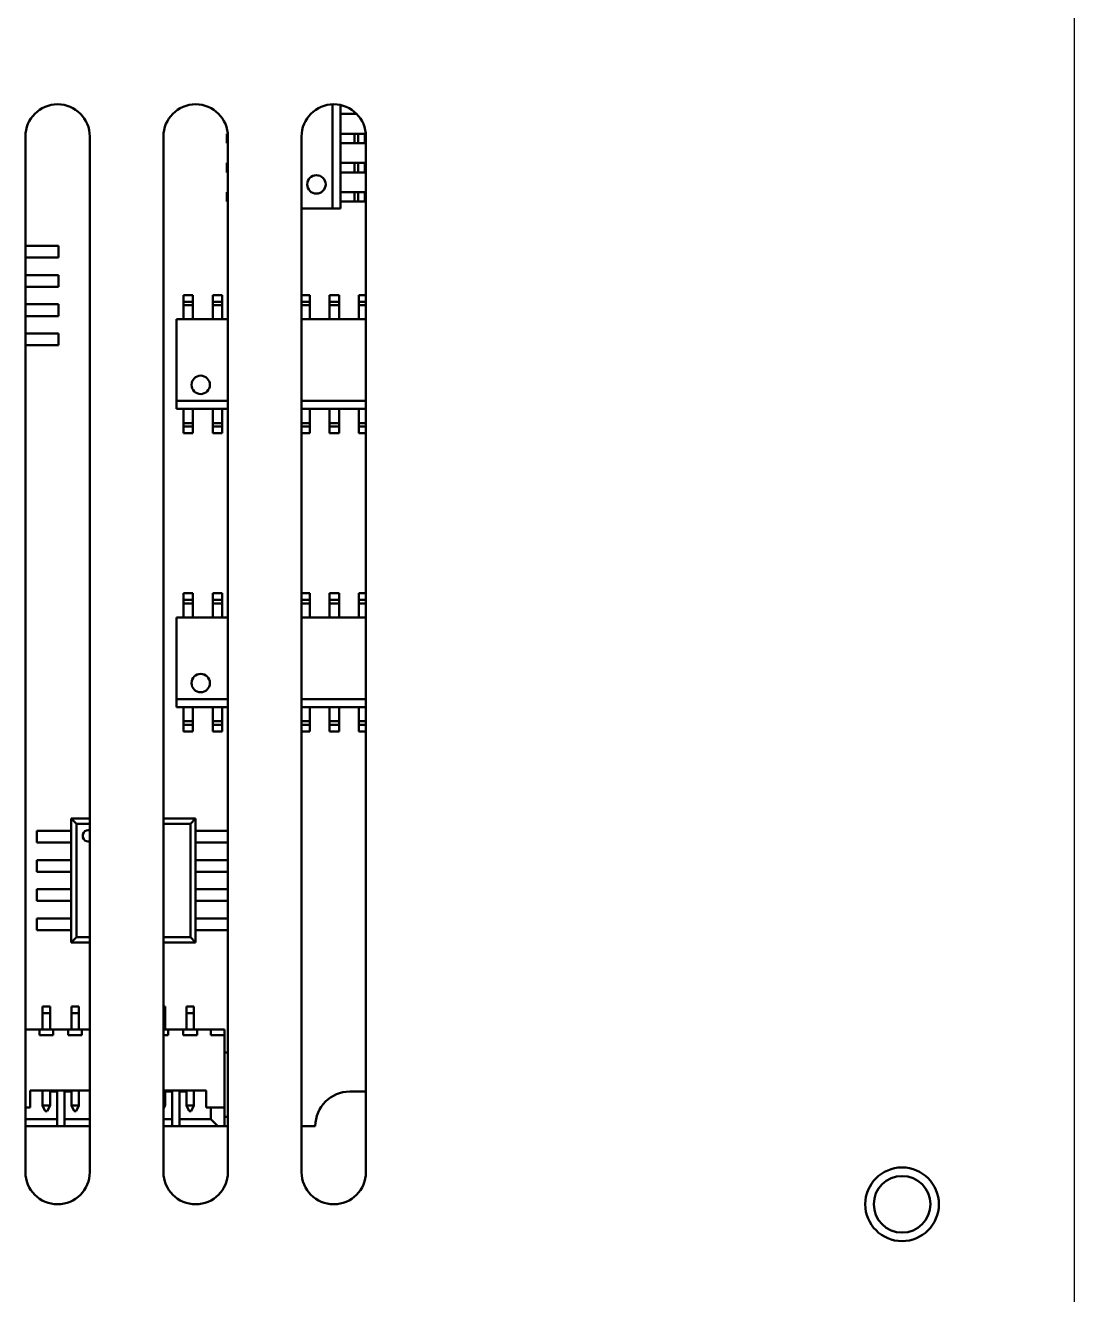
# Model space of a CAD drawing. Header units: millimetres. Extents: x 2121 to 4904, y 892 to 1933.
# Drawn here: x 2810.8 to 2879.2, y 1378.1 to 1460.9 of the extents above; entities that cross this region are included whole.
import ezdxf

# ---------------------------------------------------------------- set-up
doc = ezdxf.new("R2010")
doc.units = ezdxf.units.MM
doc.header["$LTSCALE"] = 1.8
doc.layers.add('외형선(ISO)', color=7, linetype='Continuous', lineweight=50)
doc.layers.add('치수(ISO)', color=7, linetype='Continuous', lineweight=25)

msp = doc.modelspace()

# ---------------------------------------------------------------- linework, layer by layer
at = {"layer": '외형선(ISO)', "color": 7}
for p, q in [((2830.804, 1448.938), (2830.804, 1455.731)), ((2831.329, 1455.684), (2831.329, 1448.938)), ((2831.869, 1455.103), (2831.329, 1455.103)), ((2831.869, 1455.103), (2832.244, 1455.103)), ((2832.244, 1455.229), (2832.244, 1455.103)), ((2832.378, 1455.103), (2832.244, 1455.103)), ((2810.779, 1386.133), (2810.779, 1453.633)), ((2814.979, 1453.633), (2814.979, 1386.133)), ((2819.779, 1386.133), (2819.779, 1453.633)), ((2823.904, 1453.813), (2823.904, 1453.198)), ((2823.904, 1453.813), (2823.971, 1453.813)), ((2823.979, 1453.633), (2823.979, 1386.133)), ((2828.779, 1386.133), (2828.779, 1453.633)), ((2831.869, 1453.813), (2831.329, 1453.813)), ((2831.869, 1453.813), (2832.244, 1453.813)), ((2832.244, 1453.813), (2832.244, 1453.198)), ((2832.474, 1453.813), (2832.244, 1453.813)), ((2832.474, 1453.813), (2832.474, 1453.198)), ((2832.904, 1453.813), (2832.474, 1453.813)), ((2832.904, 1453.813), (2832.904, 1453.198)), ((2832.979, 1453.633), (2832.979, 1386.133)), ((2823.904, 1453.198), (2823.979, 1453.198)), ((2831.869, 1453.198), (2831.329, 1453.198)), ((2831.869, 1453.198), (2832.244, 1453.198)), ((2832.474, 1453.198), (2832.244, 1453.198)), ((2832.904, 1453.198), (2832.474, 1453.198)), ((2823.904, 1451.908), (2823.904, 1451.293)), ((2823.904, 1451.908), (2823.979, 1451.908)), ((2823.904, 1451.293), (2823.979, 1451.293)), ((2831.869, 1451.908), (2831.329, 1451.908)), ((2831.869, 1451.293), (2831.329, 1451.293)), ((2831.869, 1451.908), (2832.244, 1451.908)), ((2831.869, 1451.293), (2832.244, 1451.293)), ((2832.244, 1451.908), (2832.244, 1451.293)), ((2832.474, 1451.908), (2832.244, 1451.908)), ((2832.474, 1451.293), (2832.244, 1451.293)), ((2832.474, 1451.908), (2832.474, 1451.293)), ((2832.904, 1451.908), (2832.474, 1451.908)), ((2832.904, 1451.293), (2832.474, 1451.293)), ((2832.904, 1451.908), (2832.904, 1451.293)), ((2823.904, 1450.003), (2823.904, 1449.388)), ((2823.904, 1450.003), (2823.979, 1450.003)), ((2831.869, 1450.003), (2831.329, 1450.003)), ((2831.869, 1450.003), (2832.244, 1450.003)), ((2832.244, 1450.003), (2832.244, 1449.388)), ((2832.474, 1450.003), (2832.244, 1450.003)), ((2832.474, 1450.003), (2832.474, 1449.388)), ((2832.904, 1450.003), (2832.474, 1450.003)), ((2832.904, 1450.003), (2832.904, 1449.388)), ((2823.904, 1449.388), (2823.979, 1449.388)), ((2828.779, 1448.938), (2830.804, 1448.938)), ((2831.329, 1448.938), (2830.804, 1448.938)), ((2831.869, 1449.388), (2831.329, 1449.388)), ((2831.869, 1449.388), (2832.244, 1449.388)), ((2832.474, 1449.388), (2832.244, 1449.388)), ((2832.904, 1449.388), (2832.474, 1449.388)), ((2810.779, 1446.506), (2811.004, 1446.506)), ((2811.583, 1446.506), (2811.004, 1446.506)), ((2811.583, 1446.506), (2811.721, 1446.506)), ((2811.721, 1446.506), (2812.011, 1446.506)), ((2812.011, 1446.506), (2812.941, 1446.506)), ((2812.941, 1445.744), (2812.941, 1446.506)), ((2810.779, 1445.744), (2811.004, 1445.744)), ((2811.583, 1445.744), (2811.004, 1445.744)), ((2811.583, 1445.744), (2811.721, 1445.744)), ((2811.721, 1445.744), (2812.011, 1445.744)), ((2812.011, 1445.744), (2812.941, 1445.744)), ((2810.779, 1444.601), (2811.004, 1444.601)), ((2811.583, 1444.601), (2811.004, 1444.601)), ((2811.583, 1444.601), (2811.721, 1444.601)), ((2811.721, 1444.601), (2812.011, 1444.601)), ((2812.011, 1444.601), (2812.941, 1444.601)), ((2812.941, 1443.839), (2812.941, 1444.601)), ((2810.779, 1443.839), (2811.004, 1443.839)), ((2811.583, 1443.839), (2811.004, 1443.839)), ((2811.583, 1443.839), (2811.721, 1443.839)), ((2811.721, 1443.839), (2812.011, 1443.839)), ((2812.011, 1443.839), (2812.941, 1443.839)), ((2821.699, 1443.298), (2821.084, 1443.298)), ((2821.084, 1443.298), (2821.084, 1442.868)), ((2821.699, 1442.868), (2821.084, 1442.868)), ((2821.084, 1442.868), (2821.084, 1442.638)), ((2821.699, 1443.298), (2821.699, 1442.868)), ((2821.699, 1442.868), (2821.699, 1442.638)), ((2823.604, 1443.298), (2822.989, 1443.298)), ((2822.989, 1443.298), (2822.989, 1442.868)), ((2823.604, 1442.868), (2822.989, 1442.868)), ((2822.989, 1442.868), (2822.989, 1442.638)), ((2823.604, 1443.298), (2823.604, 1442.868)), ((2823.604, 1442.868), (2823.604, 1442.638)), ((2829.319, 1443.298), (2828.779, 1443.298)), ((2829.319, 1442.868), (2828.779, 1442.868)), ((2829.319, 1443.298), (2829.319, 1442.868)), ((2829.319, 1442.868), (2829.319, 1442.638)), ((2831.224, 1443.298), (2830.609, 1443.298)), ((2830.609, 1443.298), (2830.609, 1442.868)), ((2831.224, 1442.868), (2830.609, 1442.868)), ((2830.609, 1442.868), (2830.609, 1442.638)), ((2831.224, 1443.298), (2831.224, 1442.868)), ((2831.224, 1442.868), (2831.224, 1442.638)), ((2832.979, 1443.298), (2832.514, 1443.298)), ((2832.514, 1443.298), (2832.514, 1442.868)), ((2832.979, 1442.868), (2832.514, 1442.868)), ((2832.514, 1442.868), (2832.514, 1442.638)), ((2810.779, 1442.696), (2811.004, 1442.696)), ((2811.583, 1442.696), (2811.004, 1442.696)), ((2811.583, 1442.696), (2811.721, 1442.696)), ((2811.721, 1442.696), (2812.011, 1442.696)), ((2812.011, 1442.696), (2812.941, 1442.696)), ((2812.941, 1441.934), (2812.941, 1442.696)), ((2821.699, 1442.638), (2821.084, 1442.638)), ((2821.084, 1442.263), (2821.084, 1442.638)), ((2821.084, 1442.263), (2821.084, 1441.723)), ((2821.699, 1442.263), (2821.699, 1442.638)), ((2821.699, 1442.263), (2821.699, 1441.723)), ((2823.604, 1442.638), (2822.989, 1442.638)), ((2822.989, 1442.263), (2822.989, 1442.638)), ((2822.989, 1442.263), (2822.989, 1441.723)), ((2823.604, 1442.263), (2823.604, 1442.638)), ((2823.604, 1442.263), (2823.604, 1441.723)), ((2829.319, 1442.638), (2828.779, 1442.638)), ((2829.319, 1442.263), (2829.319, 1442.638)), ((2829.319, 1442.263), (2829.319, 1441.723)), ((2831.224, 1442.638), (2830.609, 1442.638)), ((2830.609, 1442.263), (2830.609, 1442.638)), ((2830.609, 1442.263), (2830.609, 1441.723)), ((2831.224, 1442.263), (2831.224, 1442.638)), ((2831.224, 1442.263), (2831.224, 1441.723)), ((2832.979, 1442.638), (2832.514, 1442.638)), ((2832.514, 1442.263), (2832.514, 1442.638)), ((2832.514, 1442.263), (2832.514, 1441.723)), ((2810.779, 1441.934), (2811.004, 1441.934)), ((2811.583, 1441.934), (2811.004, 1441.934)), ((2811.583, 1441.934), (2811.721, 1441.934)), ((2811.721, 1441.934), (2812.011, 1441.934)), ((2812.011, 1441.934), (2812.941, 1441.934)), ((2823.979, 1441.723), (2820.634, 1441.723)), ((2820.634, 1441.723), (2820.634, 1436.398)), ((2832.979, 1441.723), (2828.779, 1441.723)), ((2810.779, 1440.791), (2811.004, 1440.791)), ((2811.583, 1440.791), (2811.004, 1440.791)), ((2811.583, 1440.791), (2811.721, 1440.791)), ((2811.721, 1440.791), (2812.011, 1440.791)), ((2812.011, 1440.791), (2812.941, 1440.791)), ((2812.941, 1440.029), (2812.941, 1440.791)), ((2810.779, 1440.029), (2811.004, 1440.029)), ((2811.583, 1440.029), (2811.004, 1440.029)), ((2811.583, 1440.029), (2811.721, 1440.029)), ((2811.721, 1440.029), (2812.011, 1440.029)), ((2812.011, 1440.029), (2812.941, 1440.029)), ((2820.634, 1435.873), (2820.634, 1436.398)), ((2820.634, 1436.398), (2823.979, 1436.398)), ((2828.779, 1436.398), (2832.979, 1436.398)), ((2823.979, 1435.873), (2820.634, 1435.873)), ((2821.084, 1435.332), (2821.084, 1435.873)), ((2821.699, 1435.332), (2821.699, 1435.873)), ((2822.989, 1435.332), (2822.989, 1435.873)), ((2823.604, 1435.332), (2823.604, 1435.873)), ((2832.979, 1435.873), (2828.779, 1435.873)), ((2829.319, 1435.332), (2829.319, 1435.873)), ((2830.609, 1435.332), (2830.609, 1435.873)), ((2831.224, 1435.332), (2831.224, 1435.873)), ((2832.514, 1435.332), (2832.514, 1435.873)), ((2821.084, 1435.332), (2821.084, 1434.958)), ((2821.699, 1434.958), (2821.084, 1434.958)), ((2821.084, 1434.728), (2821.084, 1434.958)), ((2821.699, 1434.728), (2821.084, 1434.728)), ((2821.084, 1434.298), (2821.084, 1434.728)), ((2821.699, 1435.332), (2821.699, 1434.958)), ((2821.699, 1434.728), (2821.699, 1434.958)), ((2821.699, 1434.298), (2821.699, 1434.728)), ((2822.989, 1435.332), (2822.989, 1434.958)), ((2823.604, 1434.958), (2822.989, 1434.958)), ((2822.989, 1434.728), (2822.989, 1434.958)), ((2823.604, 1434.728), (2822.989, 1434.728)), ((2822.989, 1434.298), (2822.989, 1434.728)), ((2823.604, 1435.332), (2823.604, 1434.958)), ((2823.604, 1434.728), (2823.604, 1434.958)), ((2823.604, 1434.298), (2823.604, 1434.728)), ((2829.319, 1434.958), (2828.779, 1434.958)), ((2829.319, 1434.728), (2828.779, 1434.728)), ((2829.319, 1435.332), (2829.319, 1434.958)), ((2829.319, 1434.728), (2829.319, 1434.958)), ((2829.319, 1434.298), (2829.319, 1434.728)), ((2830.609, 1435.332), (2830.609, 1434.958)), ((2831.224, 1434.958), (2830.609, 1434.958)), ((2830.609, 1434.728), (2830.609, 1434.958)), ((2831.224, 1434.728), (2830.609, 1434.728)), ((2830.609, 1434.298), (2830.609, 1434.728)), ((2831.224, 1435.332), (2831.224, 1434.958)), ((2831.224, 1434.728), (2831.224, 1434.958)), ((2831.224, 1434.298), (2831.224, 1434.728)), ((2832.514, 1435.332), (2832.514, 1434.958)), ((2832.979, 1434.958), (2832.514, 1434.958)), ((2832.514, 1434.728), (2832.514, 1434.958)), ((2832.979, 1434.728), (2832.514, 1434.728)), ((2832.514, 1434.298), (2832.514, 1434.728)), ((2821.699, 1434.298), (2821.084, 1434.298)), ((2823.604, 1434.298), (2822.989, 1434.298)), ((2829.319, 1434.298), (2828.779, 1434.298)), ((2831.224, 1434.298), (2830.609, 1434.298)), ((2832.979, 1434.298), (2832.514, 1434.298)), ((2821.699, 1423.858), (2821.084, 1423.858)), ((2821.084, 1423.858), (2821.084, 1423.428)), ((2821.699, 1423.858), (2821.699, 1423.428)), ((2823.604, 1423.858), (2822.989, 1423.858)), ((2822.989, 1423.858), (2822.989, 1423.428)), ((2823.604, 1423.858), (2823.604, 1423.428)), ((2829.319, 1423.858), (2828.779, 1423.858)), ((2829.319, 1423.858), (2829.319, 1423.428)), ((2831.224, 1423.858), (2830.609, 1423.858)), ((2830.609, 1423.858), (2830.609, 1423.428)), ((2831.224, 1423.858), (2831.224, 1423.428)), ((2832.979, 1423.858), (2832.514, 1423.858)), ((2832.514, 1423.858), (2832.514, 1423.428)), ((2821.699, 1423.428), (2821.084, 1423.428)), ((2821.084, 1423.428), (2821.084, 1423.198)), ((2821.699, 1423.198), (2821.084, 1423.198)), ((2821.084, 1422.823), (2821.084, 1423.198)), ((2821.699, 1423.428), (2821.699, 1423.198)), ((2821.699, 1422.823), (2821.699, 1423.198)), ((2823.604, 1423.428), (2822.989, 1423.428)), ((2822.989, 1423.428), (2822.989, 1423.198)), ((2823.604, 1423.198), (2822.989, 1423.198)), ((2822.989, 1422.823), (2822.989, 1423.198)), ((2823.604, 1423.428), (2823.604, 1423.198)), ((2823.604, 1422.823), (2823.604, 1423.198)), ((2829.319, 1423.428), (2828.779, 1423.428)), ((2829.319, 1423.198), (2828.779, 1423.198)), ((2829.319, 1423.428), (2829.319, 1423.198)), ((2829.319, 1422.823), (2829.319, 1423.198)), ((2831.224, 1423.428), (2830.609, 1423.428)), ((2830.609, 1423.428), (2830.609, 1423.198)), ((2831.224, 1423.198), (2830.609, 1423.198)), ((2830.609, 1422.823), (2830.609, 1423.198)), ((2831.224, 1423.428), (2831.224, 1423.198)), ((2831.224, 1422.823), (2831.224, 1423.198)), ((2832.979, 1423.428), (2832.514, 1423.428)), ((2832.514, 1423.428), (2832.514, 1423.198)), ((2832.979, 1423.198), (2832.514, 1423.198)), ((2832.514, 1422.823), (2832.514, 1423.198)), ((2823.979, 1422.283), (2820.634, 1422.283)), ((2820.634, 1422.283), (2820.634, 1416.958)), ((2821.084, 1422.823), (2821.084, 1422.283)), ((2821.699, 1422.823), (2821.699, 1422.283)), ((2822.989, 1422.823), (2822.989, 1422.283)), ((2823.604, 1422.823), (2823.604, 1422.283)), ((2832.979, 1422.283), (2828.779, 1422.283)), ((2829.319, 1422.823), (2829.319, 1422.283)), ((2830.609, 1422.823), (2830.609, 1422.283)), ((2831.224, 1422.823), (2831.224, 1422.283)), ((2832.514, 1422.823), (2832.514, 1422.283)), ((2820.634, 1416.433), (2820.634, 1416.958)), ((2820.634, 1416.958), (2823.979, 1416.958)), ((2823.979, 1416.433), (2820.634, 1416.433)), ((2821.084, 1415.892), (2821.084, 1416.433)), ((2821.699, 1415.892), (2821.699, 1416.433)), ((2822.989, 1415.892), (2822.989, 1416.433)), ((2823.604, 1415.892), (2823.604, 1416.433)), ((2828.779, 1416.958), (2832.979, 1416.958)), ((2832.979, 1416.433), (2828.779, 1416.433)), ((2829.319, 1415.892), (2829.319, 1416.433)), ((2830.609, 1415.892), (2830.609, 1416.433)), ((2831.224, 1415.892), (2831.224, 1416.433)), ((2832.514, 1415.892), (2832.514, 1416.433)), ((2821.084, 1415.892), (2821.084, 1415.518)), ((2821.699, 1415.892), (2821.699, 1415.518)), ((2822.989, 1415.892), (2822.989, 1415.518)), ((2823.604, 1415.892), (2823.604, 1415.518)), ((2829.319, 1415.892), (2829.319, 1415.518)), ((2830.609, 1415.892), (2830.609, 1415.518)), ((2831.224, 1415.892), (2831.224, 1415.518)), ((2832.514, 1415.892), (2832.514, 1415.518)), ((2821.699, 1415.518), (2821.084, 1415.518)), ((2821.084, 1415.288), (2821.084, 1415.518)), ((2821.699, 1415.288), (2821.084, 1415.288)), ((2821.084, 1414.858), (2821.084, 1415.288)), ((2821.699, 1414.858), (2821.084, 1414.858)), ((2821.699, 1415.288), (2821.699, 1415.518)), ((2821.699, 1414.858), (2821.699, 1415.288)), ((2823.604, 1415.518), (2822.989, 1415.518)), ((2822.989, 1415.288), (2822.989, 1415.518)), ((2823.604, 1415.288), (2822.989, 1415.288)), ((2822.989, 1414.858), (2822.989, 1415.288)), ((2823.604, 1414.858), (2822.989, 1414.858)), ((2823.604, 1415.288), (2823.604, 1415.518)), ((2823.604, 1414.858), (2823.604, 1415.288)), ((2829.319, 1415.518), (2828.779, 1415.518)), ((2829.319, 1415.288), (2828.779, 1415.288)), ((2829.319, 1414.858), (2828.779, 1414.858)), ((2829.319, 1415.288), (2829.319, 1415.518)), ((2829.319, 1414.858), (2829.319, 1415.288)), ((2831.224, 1415.518), (2830.609, 1415.518)), ((2830.609, 1415.288), (2830.609, 1415.518)), ((2831.224, 1415.288), (2830.609, 1415.288)), ((2830.609, 1414.858), (2830.609, 1415.288)), ((2831.224, 1414.858), (2830.609, 1414.858)), ((2831.224, 1415.288), (2831.224, 1415.518)), ((2831.224, 1414.858), (2831.224, 1415.288)), ((2832.979, 1415.518), (2832.514, 1415.518)), ((2832.514, 1415.288), (2832.514, 1415.518)), ((2832.979, 1415.288), (2832.514, 1415.288)), ((2832.514, 1414.858), (2832.514, 1415.288)), ((2832.979, 1414.858), (2832.514, 1414.858)), ((2813.764, 1409.173), (2814.979, 1409.173)), ((2813.764, 1401.103), (2813.764, 1409.173)), ((2813.764, 1409.173), (2814.105, 1408.831)), ((2819.779, 1409.173), (2821.879, 1409.173)), ((2821.537, 1408.831), (2821.879, 1409.173)), ((2821.879, 1409.173), (2821.879, 1401.103)), ((2812.456, 1408.376), (2811.527, 1408.376)), ((2811.527, 1407.614), (2811.527, 1408.376)), ((2812.746, 1408.376), (2812.456, 1408.376)), ((2812.884, 1408.376), (2812.746, 1408.376)), ((2812.884, 1408.376), (2813.464, 1408.376)), ((2813.764, 1408.376), (2813.464, 1408.376)), ((2814.979, 1408.831), (2814.105, 1408.831)), ((2814.105, 1408.831), (2814.105, 1401.444)), ((2821.537, 1408.831), (2819.779, 1408.831)), ((2821.537, 1401.444), (2821.537, 1408.831)), ((2821.879, 1408.376), (2822.179, 1408.376)), ((2822.758, 1408.376), (2822.179, 1408.376)), ((2822.758, 1408.376), (2822.896, 1408.376)), ((2822.896, 1408.376), (2823.186, 1408.376)), ((2823.186, 1408.376), (2823.979, 1408.376)), ((2812.456, 1407.614), (2811.527, 1407.614)), ((2812.746, 1407.614), (2812.456, 1407.614)), ((2812.884, 1407.614), (2812.746, 1407.614)), ((2812.884, 1407.614), (2813.464, 1407.614)), ((2813.764, 1407.614), (2813.464, 1407.614)), ((2821.879, 1407.614), (2822.179, 1407.614)), ((2822.758, 1407.614), (2822.179, 1407.614)), ((2822.758, 1407.614), (2822.896, 1407.614)), ((2822.896, 1407.614), (2823.186, 1407.614)), ((2823.186, 1407.614), (2823.979, 1407.614)), ((2812.456, 1406.471), (2811.527, 1406.471)), ((2811.527, 1405.709), (2811.527, 1406.471)), ((2812.746, 1406.471), (2812.456, 1406.471)), ((2812.884, 1406.471), (2812.746, 1406.471)), ((2812.884, 1406.471), (2813.464, 1406.471)), ((2813.764, 1406.471), (2813.464, 1406.471)), ((2821.879, 1406.471), (2822.179, 1406.471)), ((2822.758, 1406.471), (2822.179, 1406.471)), ((2822.758, 1406.471), (2822.896, 1406.471)), ((2822.896, 1406.471), (2823.186, 1406.471)), ((2823.186, 1406.471), (2823.979, 1406.471)), ((2812.456, 1405.709), (2811.527, 1405.709)), ((2812.746, 1405.709), (2812.456, 1405.709)), ((2812.884, 1405.709), (2812.746, 1405.709)), ((2812.884, 1405.709), (2813.464, 1405.709)), ((2813.764, 1405.709), (2813.464, 1405.709)), ((2821.879, 1405.709), (2822.179, 1405.709)), ((2822.758, 1405.709), (2822.179, 1405.709)), ((2822.758, 1405.709), (2822.896, 1405.709)), ((2822.896, 1405.709), (2823.186, 1405.709)), ((2823.186, 1405.709), (2823.979, 1405.709)), ((2812.456, 1404.566), (2811.527, 1404.566)), ((2811.527, 1403.804), (2811.527, 1404.566)), ((2812.746, 1404.566), (2812.456, 1404.566)), ((2812.884, 1404.566), (2812.746, 1404.566)), ((2812.884, 1404.566), (2813.464, 1404.566)), ((2813.764, 1404.566), (2813.464, 1404.566)), ((2821.879, 1404.566), (2822.179, 1404.566)), ((2822.758, 1404.566), (2822.179, 1404.566)), ((2822.758, 1404.566), (2822.896, 1404.566)), ((2822.896, 1404.566), (2823.186, 1404.566)), ((2823.186, 1404.566), (2823.979, 1404.566)), ((2812.456, 1403.804), (2811.527, 1403.804)), ((2812.746, 1403.804), (2812.456, 1403.804)), ((2812.884, 1403.804), (2812.746, 1403.804)), ((2812.884, 1403.804), (2813.464, 1403.804)), ((2813.764, 1403.804), (2813.464, 1403.804)), ((2821.879, 1403.804), (2822.179, 1403.804)), ((2822.758, 1403.804), (2822.179, 1403.804)), ((2822.758, 1403.804), (2822.896, 1403.804)), ((2822.896, 1403.804), (2823.186, 1403.804)), ((2823.186, 1403.804), (2823.979, 1403.804)), ((2812.456, 1402.661), (2811.527, 1402.661)), ((2811.527, 1401.899), (2811.527, 1402.661)), ((2812.746, 1402.661), (2812.456, 1402.661)), ((2812.884, 1402.661), (2812.746, 1402.661)), ((2812.884, 1402.661), (2813.464, 1402.661)), ((2813.764, 1402.661), (2813.464, 1402.661)), ((2821.879, 1402.661), (2822.179, 1402.661)), ((2822.758, 1402.661), (2822.179, 1402.661)), ((2822.758, 1402.661), (2822.896, 1402.661)), ((2822.896, 1402.661), (2823.186, 1402.661)), ((2823.186, 1402.661), (2823.979, 1402.661)), ((2812.456, 1401.899), (2811.527, 1401.899)), ((2812.746, 1401.899), (2812.456, 1401.899)), ((2812.884, 1401.899), (2812.746, 1401.899)), ((2812.884, 1401.899), (2813.464, 1401.899)), ((2813.764, 1401.899), (2813.464, 1401.899)), ((2821.879, 1401.899), (2822.179, 1401.899)), ((2822.758, 1401.899), (2822.179, 1401.899)), ((2822.758, 1401.899), (2822.896, 1401.899)), ((2822.896, 1401.899), (2823.186, 1401.899)), ((2823.186, 1401.899), (2823.979, 1401.899)), ((2813.764, 1401.103), (2814.105, 1401.444)), ((2814.979, 1401.103), (2813.764, 1401.103)), ((2814.105, 1401.444), (2814.979, 1401.444)), ((2819.779, 1401.444), (2821.537, 1401.444)), ((2821.879, 1401.103), (2819.779, 1401.103)), ((2821.537, 1401.444), (2821.879, 1401.103)), ((2811.904, 1396.933), (2811.904, 1396.483)), ((2811.904, 1396.933), (2812.384, 1396.933)), ((2812.384, 1396.933), (2812.384, 1396.483)), ((2813.779, 1396.933), (2813.779, 1396.483)), ((2813.779, 1396.933), (2814.259, 1396.933)), ((2814.259, 1396.933), (2814.259, 1396.483)), ((2819.779, 1396.933), (2819.884, 1396.933)), ((2819.884, 1396.933), (2819.884, 1396.483)), ((2821.279, 1396.933), (2821.279, 1396.483)), ((2821.279, 1396.933), (2821.759, 1396.933)), ((2821.759, 1396.933), (2821.759, 1396.483)), ((2811.904, 1396.483), (2811.904, 1395.433)), ((2811.904, 1396.483), (2812.384, 1396.483)), ((2812.384, 1396.483), (2812.384, 1395.433)), ((2813.779, 1396.483), (2813.779, 1395.433)), ((2813.779, 1396.483), (2814.259, 1396.483)), ((2814.259, 1396.483), (2814.259, 1395.433)), ((2819.779, 1396.483), (2819.884, 1396.483)), ((2819.884, 1396.483), (2819.884, 1395.433)), ((2821.279, 1396.483), (2821.279, 1395.433)), ((2821.279, 1396.483), (2821.759, 1396.483)), ((2821.759, 1396.483), (2821.759, 1395.433)), ((2810.794, 1395.433), (2810.779, 1395.433)), ((2810.779, 1395.058), (2810.794, 1395.058)), ((2810.794, 1395.433), (2811.694, 1395.433)), ((2810.794, 1395.058), (2810.794, 1395.433)), ((2812.594, 1395.433), (2811.694, 1395.433)), ((2811.694, 1395.058), (2811.694, 1395.433)), ((2811.694, 1395.058), (2812.594, 1395.058)), ((2812.594, 1395.433), (2813.569, 1395.433)), ((2812.594, 1395.058), (2812.594, 1395.433)), ((2814.469, 1395.433), (2813.569, 1395.433)), ((2813.569, 1395.058), (2813.569, 1395.433)), ((2813.569, 1395.058), (2814.469, 1395.058)), ((2814.469, 1395.433), (2814.979, 1395.433)), ((2814.469, 1395.058), (2814.469, 1395.433)), ((2820.094, 1395.433), (2819.779, 1395.433)), ((2819.779, 1395.058), (2820.094, 1395.058)), ((2820.094, 1395.433), (2821.069, 1395.433)), ((2820.094, 1395.058), (2820.094, 1395.433)), ((2821.969, 1395.433), (2821.069, 1395.433)), ((2821.069, 1395.058), (2821.069, 1395.433)), ((2821.069, 1395.058), (2821.969, 1395.058)), ((2821.969, 1395.433), (2822.869, 1395.433)), ((2821.969, 1395.058), (2821.969, 1395.433)), ((2822.869, 1395.433), (2823.769, 1395.433)), ((2822.869, 1395.058), (2822.869, 1395.433)), ((2823.769, 1395.058), (2822.869, 1395.058)), ((2823.769, 1395.058), (2823.769, 1395.433)), ((2823.769, 1390.333), (2823.769, 1395.058)), ((2823.769, 1393.933), (2823.979, 1393.933)), ((2811.094, 1390.333), (2811.094, 1391.458)), ((2811.094, 1391.458), (2814.979, 1391.458)), ((2811.904, 1391.458), (2811.904, 1390.483)), ((2812.384, 1391.458), (2812.384, 1390.483)), ((2812.841, 1391.383), (2812.384, 1391.383)), ((2812.841, 1389.583), (2812.841, 1391.383)), ((2813.779, 1391.383), (2813.321, 1391.383)), ((2813.321, 1391.383), (2813.321, 1389.583)), ((2813.779, 1391.458), (2813.779, 1390.483)), ((2814.259, 1391.458), (2814.259, 1390.483)), ((2819.779, 1391.458), (2822.569, 1391.458)), ((2819.884, 1391.458), (2819.884, 1390.483)), ((2820.341, 1391.383), (2819.884, 1391.383)), ((2820.341, 1389.583), (2820.341, 1391.383)), ((2821.279, 1391.383), (2820.821, 1391.383)), ((2820.821, 1391.383), (2820.821, 1389.583)), ((2821.279, 1391.458), (2821.279, 1390.483)), ((2821.759, 1391.458), (2821.759, 1390.483)), ((2822.569, 1390.333), (2822.569, 1391.458)), ((2831.929, 1391.383), (2832.979, 1391.383)), ((2810.779, 1390.333), (2811.094, 1390.333)), ((2810.794, 1389.583), (2810.794, 1390.333)), ((2812.078, 1390.108), (2811.904, 1390.483)), ((2811.904, 1390.483), (2812.384, 1390.483)), ((2812.078, 1390.108), (2812.209, 1390.108)), ((2812.209, 1390.108), (2812.384, 1390.483)), ((2813.953, 1390.108), (2813.779, 1390.483)), ((2813.779, 1390.483), (2814.259, 1390.483)), ((2813.953, 1390.108), (2814.084, 1390.108)), ((2814.084, 1390.108), (2814.259, 1390.483)), ((2819.779, 1390.258), (2819.884, 1390.483)), ((2819.779, 1390.483), (2819.884, 1390.483)), ((2821.453, 1390.108), (2821.279, 1390.483)), ((2821.279, 1390.483), (2821.759, 1390.483)), ((2821.453, 1390.108), (2821.584, 1390.108)), ((2821.584, 1390.108), (2821.759, 1390.483)), ((2822.569, 1390.333), (2823.769, 1390.333)), ((2822.869, 1389.583), (2822.869, 1390.333)), ((2823.769, 1389.133), (2823.769, 1390.333)), ((2810.779, 1389.568), (2810.794, 1389.583)), ((2812.841, 1389.133), (2810.779, 1389.133)), ((2810.794, 1389.583), (2812.841, 1389.583)), ((2812.841, 1389.133), (2812.841, 1389.583)), ((2813.321, 1389.133), (2812.841, 1389.133)), ((2813.321, 1389.583), (2814.979, 1389.583)), ((2813.321, 1389.583), (2813.321, 1389.133)), ((2814.979, 1389.133), (2813.321, 1389.133)), ((2819.779, 1389.583), (2820.341, 1389.583)), ((2820.341, 1389.133), (2819.779, 1389.133)), ((2820.341, 1389.133), (2820.341, 1389.583)), ((2820.821, 1389.133), (2820.341, 1389.133)), ((2820.821, 1389.583), (2822.869, 1389.583)), ((2820.821, 1389.583), (2820.821, 1389.133)), ((2823.319, 1389.133), (2820.821, 1389.133)), ((2822.869, 1389.583), (2823.319, 1389.133)), ((2823.319, 1389.133), (2823.769, 1389.133)), ((2823.769, 1389.733), (2823.979, 1389.733)), ((2823.979, 1389.133), (2823.769, 1389.133)), ((2829.679, 1389.133), (2828.779, 1389.133))]:
    msp.add_line(p, q, dxfattribs=at)
for centre, radius in [((2829.755, 1450.512), 0.6), ((2822.207, 1437.447), 0.6), ((2822.207, 1418.007), 0.6), ((2867.929, 1384.033), 2.4), ((2867.929, 1384.033), 1.844)]:
    msp.add_circle(centre, radius, dxfattribs=at)
for centre, radius, start, end in [((2812.879, 1453.633), 2.1, 0, 180), ((2821.879, 1453.633), 2.1, 0, 180), ((2830.879, 1453.633), 2.1, 0, 180), ((2814.889, 1408.048), 0.375, 76.11346, 283.88654), ((2831.929, 1389.133), 2.25, 90, 180), ((2812.879, 1386.133), 2.1, 180, 0), ((2821.879, 1386.133), 2.1, 180, 0), ((2830.879, 1386.133), 2.1, 180, 0)]:
    msp.add_arc(centre, radius, start, end, dxfattribs=at)
at = {"layer": '치수(ISO)', "color": 7}
msp.add_line((2879.179, 1369.783), (2879.179, 1667.533), dxfattribs=at)

doc.saveas('drawing.dxf')
